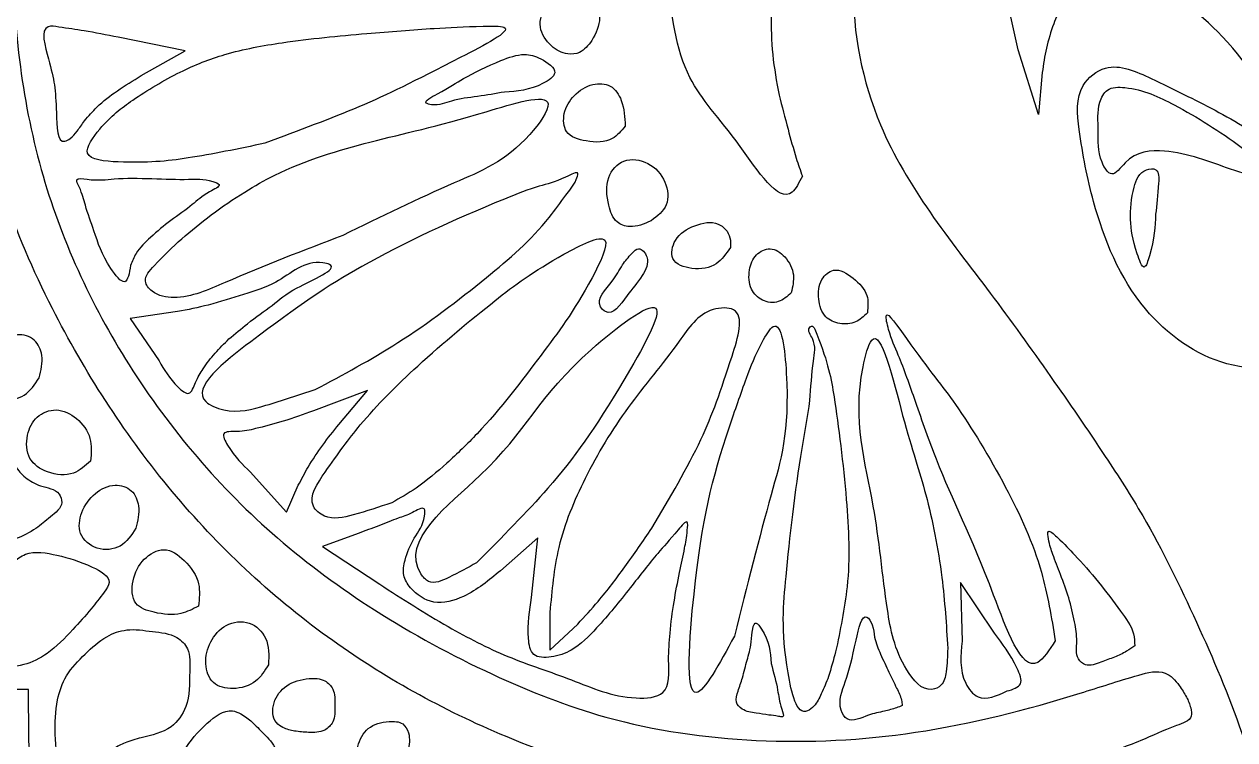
# Model space of a CAD drawing. Extents: x 1 to 188, y -1 to 173.
# Drawn here: x 43.52 to 73.31, y 106.17 to 123.79 of the extents above; entities that cross this region are included whole.
import ezdxf

# ---------------------------------------------------------------- set-up
doc = ezdxf.new("R2010")
doc.units = 0
doc.layers.get('0').update_dxf_attribs({"linetype": 'CONTINUOUS'})

msp = doc.modelspace()

# ---------------------------------------------------------------- linework, layer by layer
at = {"color": 7}
for p, q in [((47.477844, 123.133903), (45.829844, 123.470067)), ((57.484034, 123.38848), (57.484034, 123.38848)), ((46.396603, 122.526213), (47.477844, 123.133903)), ((68.477985, 121.569932), (67.977218, 123.157432)), ((68.56938, 122.599177), (68.477985, 121.569932)), ((55.334916, 122.121202), (55.334916, 122.121202)), ((44.999968, 121.413498), (44.999968, 121.413498)), ((58.305615, 121.283709), (58.305615, 121.283709)), ((49.442074, 120.861085), (49.442074, 120.861085)), ((62.664941, 120.048578), (62.664941, 120.048578)), ((58.945433, 118.952407), (58.945433, 118.952407)), ((71.358673, 119.11172), (71.358673, 119.11172)), ((51.354117, 118.591171), (51.354117, 118.591171)), ((60.89559, 118.295494), (60.89559, 118.295494)), ((46.134782, 117.852301), (46.134782, 117.852301)), ((58.350928, 117.113024), (58.350928, 117.113024)), ((62.391901, 117.180431), (62.391901, 117.180431)), ((47.289138, 116.714704), (46.126075, 116.542764)), ((46.126075, 116.542764), (46.834298, 115.502201)), ((64.265903, 116.68673), (64.265903, 116.68673)), ((48.553243, 116.04207), (48.553243, 116.04207)), ((43.885072, 115.085273), (43.885072, 115.085188)), ((51.961881, 114.774599), (50.632992, 114.26966)), ((50.676908, 114.794342), (50.676908, 114.794334)), ((51.257523, 113.938931), (51.961881, 114.774599)), ((51.257523, 113.938931), (51.257523, 113.938931)), ((45.150939, 113.037117), (45.150939, 113.037117)), ((49.080655, 112.769944), (49.97124, 111.775166)), ((49.97124, 111.775166), (50.262205, 112.439215)), ((52.559426, 112.007026), (52.559426, 112.007026)), ((46.266322, 111.381106), (46.266322, 111.381106)), ((51.735728, 111.255413), (50.854382, 110.934238)), ((56.153127, 111.142256), (55.23579, 110.336822)), ((56.001729, 109.675364), (56.153127, 111.142256)), ((58.965317, 111.383474), (58.965317, 111.383474)), ((50.854382, 110.934238), (52.264895, 110.003971)), ((54.648923, 110.53159), (54.648923, 110.53159)), ((67.397413, 108.797027), (66.556673, 110.047037)), ((66.556673, 110.047037), (66.598332, 108.600737)), ((47.807893, 109.465245), (47.807893, 109.465245)), ((56.453532, 109.310929), (56.453532, 108.380816)), ((44.714477, 108.888771), (44.714477, 108.888771)), ((56.453532, 108.380816), (57.137702, 109.02225)), ((60.995242, 108.727417), (60.995242, 108.727417)), ((68.888949, 108.613697), (68.888949, 108.613697)), ((70.844704, 108.487403), (70.844704, 108.487403)), ((59.370418, 108.142328), (59.370418, 108.142328)), ((66.243115, 108.424464), (66.243115, 108.424464)), ((49.527365, 108.022747), (49.527365, 108.022747)), ((61.896244, 108.055394), (61.896244, 108.055394)), ((63.310328, 107.728869), (63.310328, 107.728869)), ((43.621238, 107.413039), (42.633225, 107.413832)), ((43.627852, 106.236479), (43.621238, 107.413039)), ((67.703655, 107.374952), (67.703655, 107.374952)), ((51.161865, 107.017849), (51.161865, 107.017849)), ((65.12337, 107.015706), (65.12337, 107.015706))]:
    msp.add_line(p, q, dxfattribs=at)
for points, knots in [([(14.198915, 46.190162), (13.860481, 46.759163), (13.159493, 47.937722), (14.075879, 50.020087), (15.460105, 51.061633), (16.642375, 51.207594), (17.042732, 51.774637), (16.711432, 52.761236), (16.892117, 54.145573), (17.623089, 55.697151), (18.642829, 56.293192), (19.435405, 56.522029), (19.551084, 57.186508), (19.550453, 58.095021), (19.587885, 59.274738), (20.101205, 60.408366), (21.030266, 61.084339), (22.206609, 61.335844), (23.490123, 61.344621), (24.32885, 61.115411), (24.981955, 60.931652), (25.129636, 61.335767), (25.105988, 62.10086), (25.489511, 63.389212), (26.616876, 64.543755), (27.852511, 64.962921), (28.751064, 64.785667), (29.342852, 64.588035), (29.925726, 64.285574), (30.391436, 64.040852), (30.785, 63.850494), (31.051638, 64.016941), (31.150465, 64.33401), (31.441609, 64.672676), (31.896605, 65.311929), (32.855393, 65.976509), (34.38616, 65.918358), (35.694976, 65.18798), (36.370527, 64.615637), (37.126368, 64.210988), (37.11763, 64.973328), (37.682871, 65.643936), (38.485006, 66.423403), (39.351029, 67.018309), (40.040538, 66.852993), (40.546077, 66.671098), (41.116721, 66.386179), (41.564005, 66.040518), (42.133376, 65.959754), (42.485284, 66.359011), (42.904569, 66.614786), (42.927505, 67.188782), (42.439144, 67.234073), (42.064904, 67.465218), (41.727496, 67.803316), (41.400531, 68.256139), (41.17409, 68.810939), (40.493323, 69.030196), (39.027406, 68.638352), (36.611972, 68.619136), (33.545164, 69.159514), (30.962713, 70.23484), (29.074507, 71.89251), (27.640778, 73.49198), (26.286296, 75.520251), (25.575257, 78.315065), (25.622372, 82.342424), (26.233098, 86.505262), (26.72863, 90.254915), (26.868726, 92.735466), (26.577322, 94.397636), (26.02564, 95.5015), (25.049112, 96.075901), (23.434228, 96.128405), (21.329123, 95.643886), (19.680601, 93.850221), (19.339698, 91.742662), (20.389778, 90.934982), (21.197857, 91.007241), (21.787744, 91.456094), (22.114344, 92.000658), (21.882728, 92.544816), (21.356869, 92.460624), (20.930406, 92.474418), (20.593161, 92.683295), (20.480159, 93.104191), (20.577531, 93.688527), (21.317307, 93.861744), (22.239771, 93.498073), (22.792181, 92.115361), (22.032992, 90.602929), (20.388255, 90.062997), (18.958893, 90.967968), (18.496207, 92.636297), (19.084422, 94.49729), (20.569884, 96.266912), (23.109627, 97.176085), (25.929104, 97.167751), (28.896587, 96.458586), (31.732677, 95.201263), (34.10968, 94.128283), (35.13353, 92.972462), (35.995235, 92.937187), (35.128685, 93.679786), (34.553744, 94.127759), (33.433746, 94.790688), (32.154452, 95.435401), (30.864652, 96.077905), (29.81828, 96.721566), (29.165068, 97.405079), (28.652814, 98.131585), (28.018121, 98.864911), (27.164431, 99.815624), (26.250648, 100.812322), (25.594087, 102.048957), (25.39336, 103.470375), (25.949652, 105.086472), (27.260491, 106.363128), (28.584507, 107.023389), (29.426044, 106.810199), (29.707851, 107.085165), (29.153605, 107.568825), (28.402349, 108.13459), (26.541991, 108.55401), (24.272347, 108.778879), (21.864103, 108.993631), (19.768011, 109.670213), (18.204867, 111.039165), (16.949987, 113.060879), (16.821997, 116.228534), (17.500899, 119.446166), (18.125128, 122.572964), (17.082522, 125.210687), (14.807209, 126.074611), (12.788605, 126.55323), (11.156598, 127.710503), (10.306757, 129.105999), (9.548304, 130.286973), (9.003335, 131.006096), (8.53596, 131.581319), (7.758451, 131.743328), (6.762758, 132.023829), (5.059184, 132.409703), (3.115649, 132.601485), (1.428641, 134.234797), (1.678264, 138.120691), (2.790526, 143.817634), (7.04824, 151.040918), (13.212217, 157.625181), (20.974812, 163.253213), (28.939348, 168.088234), (35.064922, 170.973954), (39.084775, 172.223794), (41.972655, 172.397995), (45.700013, 172.433919), (49.431868, 172.523717), (52.377086, 172.425863), (54.850762, 171.750297), (57.71735, 170.719395), (61.00713, 169.176954), (63.675834, 167.65404), (65.74337, 166.330953), (67.27464, 165.370692), (68.894686, 164.370179), (70.589234, 163.259979), (72.354181, 162.03803), (73.558996, 161.151291), (74.142894, 160.721545)], [0, 0, 0, 0, 1.883715, 3.901693, 6.102992, 6.868618, 7.285832, 7.989116, 9.761465, 11.437811, 12.879503, 13.255182, 13.733613, 14.667863, 16.111801, 17.183298, 18.287248, 19.407402, 20.768274, 22.005829, 22.248225, 22.517413, 23.06019, 24.686376, 26.276317, 27.790337, 28.330729, 28.999165, 29.66317, 30.274333, 30.645428, 30.838411, 31.13254, 31.607904, 32.164437, 33.49642, 34.881378, 36.565879, 37.668737, 38.065986, 38.400613, 39.394515, 40.779992, 41.809953, 42.255622, 42.835461, 43.435734, 44.153797, 44.531509, 45.006355, 45.63844, 45.941908, 46.426491, 46.802676, 47.298722, 47.829377, 48.49806, 48.97288, 49.816255, 52.981292, 56.143052, 59.129943, 61.220635, 63.622363, 65.572281, 68.475173, 72.095269, 77.601964, 81.08089, 83.457781, 85.008677, 86.116868, 87.028902, 88.247169, 90.890764, 93.18329, 95.403647, 96.061847, 96.87292, 97.620609, 98.268067, 98.585895, 99.15203, 99.592416, 99.900715, 100.251484, 100.850431, 101.426748, 102.233018, 103.682732, 105.275841, 106.781232, 108.317604, 109.777767, 111.659506, 113.957694, 116.464128, 119.463879, 122.322168, 125.536597, 128.826513, 129.923037, 130.154708, 130.903208, 131.73422, 133.025882, 134.507201, 136.133828, 137.324989, 138.170864, 138.947522, 139.990802, 141.076211, 142.784588, 144.032192, 145.214127, 146.997618, 148.902706, 150.653438, 151.129912, 151.297683, 151.642576, 152.807875, 154.52637, 157.020533, 159.781365, 161.741786, 163.4994, 165.914353, 168.655542, 172.723683, 175.851004, 178.064574, 180.528487, 182.70366, 184.336743, 186.347696, 187.556562, 188.53828, 189.087865, 189.699967, 190.828553, 192.23192, 194.940941, 196.50599, 198.700839, 205.90588, 214.196875, 223.268041, 232.867441, 242.839906, 251.210069, 253.112247, 255.412699, 259.839449, 264.311061, 266.623178, 268.634077, 271.967145, 275.76139, 279.515393, 281.177013, 283.125051, 284.937772, 286.88906, 289.201855, 291.376762, 291.376762, 291.376762, 291.376762]), ([(117.446219, 102.850662), (117.865267, 104.054382), (118.766193, 106.642302), (120.568147, 110.584883), (122.807544, 114.843044), (124.917188, 118.64939), (126.413617, 121.887692), (126.655291, 124.124901), (126.634353, 125.788718), (126.101558, 127.35199), (125.221147, 129.05381), (124.334047, 130.751263), (123.804243, 132.335608), (123.814509, 133.733146), (123.92034, 135.233425), (124.291992, 136.962873), (124.869288, 138.959057), (125.481406, 140.963585), (125.847211, 142.915836), (125.885482, 144.684504), (125.904662, 146.254648), (125.707989, 147.609298), (124.652392, 150.044874), (121.599069, 153.573456), (115.550244, 156.867058), (109.373213, 158.898534), (103.045572, 159.422406), (96.563936, 159.176204), (89.237774, 158.553854), (82.648987, 157.860588), (77.964211, 157.116389), (74.821133, 156.092497), (72.377963, 154.30178), (69.993761, 151.912538), (67.405841, 148.68157), (64.892255, 145.299655), (63.806221, 141.033954), (64.66931, 137.906266), (65.301458, 135.533253), (65.569231, 134.218868), (65.768545, 133.145069), (65.576987, 132.092694), (65.314565, 130.839715), (64.653574, 128.360181), (63.572866, 125.189942), (64.478926, 120.703363), (66.840087, 117.827486), (68.750721, 115.16341), (70.007088, 113.337302), (71.282828, 111.362551), (72.385125, 109.067236), (73.44554, 106.616931), (73.957275, 104.749094), (74.185371, 103.806376), (74.243205, 103.415413), (74.910113, 103.231481), (74.99646, 105.42676), (75.944609, 106.983604), (76.53994, 109.336243), (76.929217, 111.37957), (77.137844, 113.336094), (77.30285, 115.589708), (77.29733, 117.470063), (77.421216, 118.892311), (77.088255, 119.386339), (76.720948, 119.531255), (76.614576, 119.183169), (76.788755, 118.833282), (76.863654, 118.272256), (76.938711, 117.636754), (76.950484, 117.173297), (76.956407, 116.94014)], [0, 0, 0, 0, 3.821929, 8.216898, 12.98969, 18.241239, 21.318988, 23.569141, 24.935939, 26.27059, 28.46998, 30.687409, 32.018652, 33.424345, 34.837839, 36.533392, 38.713708, 41.074361, 42.81839, 44.650183, 46.370958, 47.529455, 48.721388, 54.283135, 61.087564, 69.190288, 73.589715, 80.064205, 88.627765, 95.649947, 99.929349, 102.86038, 105.449182, 108.926439, 112.965365, 117.881479, 121.449532, 125.706272, 127.384625, 128.832509, 129.741116, 130.624447, 132.006177, 133.592136, 138.333588, 141.823084, 146.770997, 149.297697, 151.684286, 153.416201, 156.346899, 159.293101, 161.473738, 162.009032, 162.353139, 162.484879, 163.900076, 166.490474, 169.146982, 170.757758, 172.794504, 175.036781, 177.490387, 178.597616, 179.035581, 179.30404, 179.481569, 179.934792, 180.470401, 181.160675, 181.859513, 181.859513, 181.859513, 181.859513]), ([(67.977218, 123.157432), (67.800171, 123.950776), (67.429598, 125.611295), (67.509685, 128.183784), (67.93553, 130.554422), (68.854396, 132.756708), (70.622937, 135.097314), (72.568935, 137.277253), (74.286281, 139.279304), (75.258111, 140.506614), (75.976616, 141.555375), (76.402599, 142.578407), (76.943841, 143.66251), (77.482211, 144.589455), (77.816786, 145.488155), (77.864591, 146.460551), (77.920022, 147.339471), (77.556426, 149.376185), (78.502323, 148.26911), (78.419939, 147.547545), (78.350705, 146.941159)], [0, 0, 0, 0, 2.430393, 5.086969, 7.654103, 9.623222, 12.181306, 16.401301, 18.40361, 20.089806, 21.100293, 22.202186, 23.402165, 24.739215, 25.402091, 26.284826, 27.481471, 28.943102, 29.283166, 31.073519, 31.073519, 31.073519, 31.073519]), ([(69.794882, 105.73172), (70.207986, 105.864832), (70.929779, 106.09741), (71.648286, 106.460111), (72.275196, 106.657965), (72.221783, 106.995508), (72.116447, 107.241492), (71.927088, 107.546655), (71.567281, 107.937461), (70.622947, 107.684129), (68.708328, 107.044894), (65.533688, 106.232149), (61.591289, 106.034714), (58.037244, 106.536644), (54.91522, 107.776413), (52.194085, 109.250603), (48.988252, 111.603069), (45.944588, 115.172073), (43.636446, 120.211874), (43.118313, 124.916746), (43.326802, 128.813168), (44.004143, 131.862472), (45.080958, 134.342267), (46.137458, 136.399774), (47.375334, 138.037892), (49.57064, 140.283925), (52.804873, 142.982088), (57.427493, 145.066774), (61.180319, 145.561622), (63.451531, 145.495893), (64.392143, 145.648347), (64.755891, 146.140853), (64.972391, 146.536082), (65.095459, 146.810687), (65.082028, 147.161968), (64.417049, 147.084823), (63.682927, 147.191978), (60.005301, 147.086653), (54.016298, 145.744286), (46.920667, 140.350938), (43.805421, 134.61673), (42.537531, 130.662341), (42.302389, 128.51699), (42.32305, 125.786364), (42.307506, 122.700847), (42.936019, 119.546011), (44.437852, 116.126449), (46.893646, 112.27733), (50.667629, 108.667783), (54.558585, 106.479617), (57.925283, 105.300453), (60.844787, 104.805381), (63.614985, 104.852346), (66.076852, 104.925359), (68.075839, 105.187988), (69.213423, 105.547805), (69.794882, 105.73172)], [0, 0, 0, 0, 1.272157, 2.222768, 2.655137, 2.853036, 3.142116, 3.475072, 3.939167, 4.591033, 6.099706, 10.265627, 14.188497, 17.930228, 20.917999, 24.219384, 27.19398, 32.806191, 38.082491, 43.582569, 46.814476, 49.768526, 52.893509, 54.901354, 56.692172, 59.026189, 64.320165, 69.219821, 74.05526, 75.438405, 76.142317, 76.75746, 77.177281, 77.498891, 77.676883, 78.089736, 78.996948, 80.207574, 88.770947, 97.228742, 106.006207, 107.893434, 109.654572, 112.447858, 116.089981, 118.886692, 122.022454, 127.243392, 132.48744, 137.516039, 140.511548, 143.154383, 146.350045, 148.800515, 150.547241, 152.37354, 152.37354, 152.37354, 152.37354]), ([(62.664941, 120.048578), (62.613791, 120.196075), (62.481069, 120.578792), (62.303094, 121.249082), (61.98387, 122.413898), (61.804374, 124.096139), (62.175694, 126.265815), (62.839021, 127.906527), (63.472531, 129.09565), (63.657943, 129.586898), (63.981429, 130.120896), (63.110903, 129.948802), (62.513366, 129.695812), (61.069819, 129.106634), (59.822124, 127.428939), (59.236023, 125.019465), (59.69175, 122.392094), (60.938404, 121.189092), (62.210694, 119.158405), (62.584688, 119.891309), (62.664941, 120.048578)], [0, 0, 0, 0, 0.468219, 1.21491, 2.079259, 4.091883, 6.233958, 8.585387, 9.464791, 10.12062, 10.411703, 10.837827, 11.837076, 12.914308, 15.225794, 17.82023, 20.321877, 22.420279, 24.124071, 24.589564, 24.589564, 24.589564, 24.589564]), ([(75.727187, 115.445492), (74.83217, 115.324109), (73.113534, 115.091025), (70.777529, 116.771761), (69.856672, 119.070979), (69.494661, 120.917819), (69.364337, 122.223891), (70.252856, 122.922809), (71.478556, 122.35081), (72.818231, 121.690241), (74.184077, 120.925883), (74.771345, 119.943894), (75.625915, 119.974123), (74.171609, 121.893014), (73.457056, 123.22718), (71.154683, 125.15562), (69.200063, 124.674882), (68.830242, 123.760643), (68.655462, 123.210288), (68.597947, 122.801983), (68.56938, 122.599177)], [0, 0, 0, 0, 2.61901, 5.029096, 7.964709, 9.775877, 10.863403, 11.558799, 12.712856, 14.468128, 16.246469, 17.327226, 17.578897, 18.354882, 21.828933, 24.455353, 26.21509, 26.720382, 27.341086, 27.953655, 27.953655, 27.953655, 27.953655]), ([(57.484034, 123.38848), (57.582379, 123.571988), (57.767941, 123.918241), (57.474278, 124.496647), (56.860802, 124.63892), (56.333359, 124.311843), (56.128375, 123.714253), (56.446026, 123.249265), (56.830179, 123.031257), (57.243893, 123.075115), (57.395067, 123.272385), (57.484034, 123.38848)], [0, 0, 0, 0, 0.591773, 1.116587, 1.683052, 2.274282, 2.830178, 3.369123, 3.812983, 4.105809, 4.524598, 4.524598, 4.524598, 4.524598]), ([(45.829844, 123.470067), (45.545704, 123.527134), (45.053545, 123.62598), (44.516076, 123.699288), (43.86602, 123.801619), (44.23602, 122.541522), (44.310477, 122.07704), (44.322795, 120.773954), (44.686926, 120.996041), (44.83343, 121.171414), (44.940508, 121.327064), (44.999968, 121.413498)], [0, 0, 0, 0, 0.855343, 1.481535, 1.745469, 2.540719, 3.882097, 4.613445, 4.757087, 5.007269, 5.319676, 5.319676, 5.319676, 5.319676]), ([(49.442074, 120.861085), (50.26356, 121.168566), (52.013409, 121.823532), (53.298611, 122.487524), (55.807336, 123.765568), (54.479473, 123.737657), (53.502506, 123.688399), (51.784568, 123.556363), (50.086514, 123.393207), (48.524964, 123.109739), (47.294933, 122.625108), (46.225453, 121.971945), (45.49787, 121.414015), (44.816276, 120.468633), (46.323908, 120.35043), (47.558111, 120.467692), (48.791418, 120.72522), (49.442074, 120.861085)], [0, 0, 0, 0, 2.474175, 5.270241, 6.559911, 7.069579, 8.281061, 9.935225, 12.033339, 13.47334, 14.653483, 16.012329, 17.088943, 17.758558, 18.540212, 20.265017, 22.191133, 22.191133, 22.191133, 22.191133]), ([(55.334916, 122.121202), (55.641917, 122.14166), (56.069246, 122.170135), (56.735387, 122.613422), (56.234267, 122.970445), (55.77356, 123.094892), (55.106215, 122.856144), (54.345264, 122.481568), (53.921037, 122.195869), (53.278185, 121.8641), (53.69523, 121.76949), (54.064087, 121.943903), (54.685083, 122.005345), (55.116617, 122.082282), (55.334916, 122.121202)], [0, 0, 0, 0, 0.977829, 1.361086, 1.846818, 2.260814, 2.865133, 3.882752, 4.620762, 4.984522, 5.125564, 5.622005, 6.275348, 6.94421, 6.94421, 6.94421, 6.94421]), ([(44.999968, 121.413498), (45.09909, 121.529327), (45.337546, 121.807975), (45.818991, 122.170612), (46.19878, 122.404426), (46.396603, 122.526213)], [0, 0, 0, 0, 0.456381, 1.09791, 1.795346, 1.795346, 1.795346, 1.795346]), ([(58.305615, 121.283709), (58.296584, 121.496973), (58.281241, 121.859274), (57.979352, 122.329285), (57.455889, 122.349156), (57.033832, 122.063614), (56.763596, 121.634943), (56.798616, 121.058433), (57.386828, 120.878776), (57.966565, 120.87439), (58.207332, 121.165056), (58.305615, 121.283709)], [0, 0, 0, 0, 0.638732, 1.085099, 1.509484, 2.045113, 2.550228, 2.995711, 3.530229, 4.172574, 4.615659, 4.615659, 4.615659, 4.615659]), ([(74.960123, 119.479544), (74.474128, 119.923661), (73.509129, 120.805507), (72.017151, 121.730648), (70.930655, 122.245248), (70.153615, 122.24884), (69.903767, 121.755466), (69.976145, 121.133322), (69.905724, 120.559487), (70.291248, 119.950913), (70.741775, 120.648603), (71.813308, 120.757928), (73.337758, 120.135947), (74.51656, 119.855873), (75.481838, 118.314177), (75.796596, 119.019586), (75.359033, 119.260192), (74.960123, 119.479544)], [0, 0, 0, 0, 1.973951, 3.919511, 5.206116, 5.64279, 5.993903, 6.691739, 7.477585, 7.851331, 8.28005, 9.294169, 10.971878, 12.89899, 13.877837, 13.978415, 15.016421, 15.016421, 15.016421, 15.016421]), ([(51.354117, 118.591171), (52.285337, 119.045429), (53.892615, 119.829474), (55.605788, 120.506159), (56.841474, 122.256843), (53.969005, 121.321846), (52.308562, 121.003068), (50.138493, 120.357385), (48.894262, 119.644751), (48.132922, 119.121721), (47.36903, 118.504415), (46.862948, 118.007337), (46.402881, 117.507773), (46.718444, 117.11162), (47.466761, 116.985064), (49.025738, 117.699479), (50.391743, 118.222614), (51.354117, 118.591171)], [0, 0, 0, 0, 3.035998, 5.240111, 6.12144, 7.659023, 10.616809, 13.09438, 13.941857, 14.938214, 15.874185, 16.821361, 17.261756, 17.555943, 18.116244, 19.424796, 22.544769, 22.544769, 22.544769, 22.544769]), ([(58.945433, 118.952407), (59.097785, 119.068614), (59.408168, 119.305359), (59.329048, 119.959267), (58.916757, 120.419076), (58.251371, 120.528346), (57.795335, 119.990989), (57.868401, 119.413223), (58.026624, 118.904912), (58.497325, 118.75193), (58.773246, 118.875373), (58.945433, 118.952407)], [0, 0, 0, 0, 0.539145, 1.098389, 1.722702, 2.313974, 2.861617, 3.548466, 4.006118, 4.336779, 4.885642, 4.885642, 4.885642, 4.885642]), ([(50.676908, 114.794334), (51.365672, 115.163626), (52.850259, 115.95961), (54.76118, 117.425295), (56.156848, 118.612005), (56.808872, 119.541792), (57.05235, 119.833239), (57.202064, 120.214541), (56.632917, 119.908503), (56.160071, 119.816964), (54.356804, 119.105646), (51.785694, 117.91025), (49.883199, 116.596449), (47.41523, 114.688408), (48.635028, 114.172375), (49.541974, 114.422671), (50.274547, 114.662576), (50.676908, 114.794342)], [0, 0, 0, 0, 2.341958, 5.047937, 7.188377, 7.868591, 8.331395, 8.485031, 8.79924, 9.486796, 10.399527, 14.278816, 17.586698, 19.427298, 19.912401, 20.956374, 22.228453, 22.228453, 22.228453, 22.228453]), ([(71.358673, 119.11172), (71.386487, 119.345477), (71.426275, 119.67986), (71.448245, 120.255273), (70.987304, 120.221122), (70.766585, 119.683691), (70.716374, 118.929921), (70.806095, 118.409552), (71.072346, 117.653947), (71.322659, 118.433687), (71.342938, 118.815476), (71.358673, 119.11172)], [0, 0, 0, 0, 0.773673, 1.106715, 1.339273, 1.865971, 2.659677, 3.521754, 3.891799, 4.19152, 5.229468, 5.229468, 5.229468, 5.229468]), ([(46.134782, 117.852301), (46.175133, 117.952909), (46.282358, 118.220253), (46.656421, 118.577135), (47.110706, 118.968248), (47.657853, 119.326135), (47.929601, 119.611452), (48.422228, 119.829758), (47.973798, 119.992032), (47.485701, 119.959591), (46.655131, 119.994732), (45.779655, 120.010275), (45.282202, 119.926426), (44.742696, 120.02895), (44.940902, 119.663121), (45.018204, 119.292407), (45.294339, 118.566734), (45.444371, 118.010087), (46.033673, 117.263236), (46.102339, 117.66329), (46.134782, 117.852301)], [0, 0, 0, 0, 0.322719, 0.857554, 1.509385, 2.162747, 2.69355, 2.986904, 3.16042, 3.756357, 4.659711, 5.589624, 6.253284, 6.507133, 6.695199, 7.171298, 7.83237, 8.847999, 9.322034, 9.746584, 9.746584, 9.746584, 9.746584]), ([(60.89559, 118.295494), (60.898875, 118.375607), (60.905406, 118.534862), (60.79069, 118.748929), (60.5005, 118.962939), (59.989172, 118.857648), (59.518095, 118.571818), (59.374745, 117.935893), (59.990251, 117.721501), (60.568781, 117.815024), (60.791661, 118.1427), (60.89559, 118.295494)], [0, 0, 0, 0, 0.236933, 0.470999, 0.696726, 1.272963, 1.871713, 2.320378, 2.847771, 3.456512, 3.988371, 3.988371, 3.988371, 3.988371]), ([(52.559426, 112.007026), (52.762969, 112.123544), (53.248156, 112.401289), (53.940768, 112.99424), (55.017055, 114.024896), (56.25827, 115.680824), (57.182295, 116.894388), (58.140713, 118.833971), (56.252177, 117.866125), (55.058556, 116.973691), (53.286962, 115.49965), (51.850321, 114.072363), (51.084932, 112.997338), (50.420974, 112.046001), (50.997952, 111.55379), (51.72347, 111.729898), (52.250414, 111.904585), (52.559426, 112.007026)], [0, 0, 0, 0, 0.702633, 1.674868, 2.716825, 5.211279, 7.490242, 8.467077, 9.528726, 11.576982, 14.063864, 16.090171, 17.534969, 18.424561, 18.792245, 19.494847, 20.491092, 20.491092, 20.491092, 20.491092]), ([(58.350928, 117.113024), (58.47885, 117.268725), (58.704174, 117.54298), (58.942623, 117.988359), (58.65982, 118.336806), (58.420103, 118.101143), (58.209699, 117.84667), (57.997288, 117.412742), (57.526817, 116.977165), (57.959567, 116.557908), (58.177918, 116.867622), (58.350928, 117.113024)], [0, 0, 0, 0, 0.617444, 1.08757, 1.369854, 1.565062, 1.933467, 2.406766, 3.101617, 3.27539, 3.938468, 3.938468, 3.938468, 3.938468]), ([(62.391901, 117.180431), (62.425753, 117.328656), (62.496941, 117.640362), (62.28326, 118.064357), (61.893658, 118.337669), (61.483082, 118.132036), (61.332128, 117.725996), (61.353464, 117.278507), (61.662227, 116.95402), (62.094543, 116.908657), (62.29332, 117.090332), (62.391901, 117.180431)], [0, 0, 0, 0, 0.443729, 0.933127, 1.345593, 1.712603, 2.120255, 2.594598, 2.976329, 3.36842, 3.754191, 3.754191, 3.754191, 3.754191]), ([(48.553243, 116.04207), (48.702818, 116.16852), (49.042153, 116.455394), (49.651523, 116.880837), (50.127922, 117.312696), (51.363409, 117.801678), (50.457021, 118.029991), (49.855961, 117.420569), (48.896555, 117.138071), (48.094224, 116.87084), (47.543053, 116.763947), (47.289138, 116.714704)], [0, 0, 0, 0, 0.593643, 1.346774, 2.097399, 3.083081, 3.253597, 4.506381, 5.354639, 6.26223, 7.037487, 7.037487, 7.037487, 7.037487]), ([(64.265903, 116.68673), (64.278716, 116.834494), (64.307993, 117.172107), (63.943643, 117.542333), (63.47303, 117.84446), (63.068817, 117.48812), (63.038024, 117.03251), (63.174301, 116.564854), (63.585668, 116.393439), (63.987658, 116.419266), (64.175188, 116.59953), (64.265903, 116.68673)], [0, 0, 0, 0, 0.425045, 0.971151, 1.489582, 1.8535, 2.340969, 2.814098, 3.191056, 3.582719, 3.949695, 3.949695, 3.949695, 3.949695]), ([(54.648923, 110.53159), (55.268818, 111.156221), (56.682517, 112.580722), (57.833095, 114.220711), (59.731062, 117.557696), (56.280945, 114.984997), (55.696411, 113.202666), (52.65045, 110.997319), (53.514963, 109.959503), (54.081563, 110.215478), (54.435016, 110.412409), (54.648923, 110.53159)], [0, 0, 0, 0, 2.539041, 5.790406, 7.729843, 9.610272, 13.740771, 16.574574, 16.84163, 17.346759, 18.121061, 18.121061, 18.121061, 18.121061]), ([(58.965317, 111.383474), (59.403925, 112.129024), (60.227566, 113.529057), (60.758238, 115.044893), (61.322643, 116.846002), (60.173272, 116.795272), (59.47112, 115.694511), (58.338889, 114.401732), (57.313373, 112.696241), (56.603538, 110.99442), (56.501528, 109.849583), (56.453532, 109.310929)], [0, 0, 0, 0, 2.49477, 4.684808, 5.824256, 6.326801, 7.465348, 9.528728, 11.571257, 13.387256, 15.000953, 15.000953, 15.000953, 15.000953]), ([(68.888949, 108.613697), (68.795237, 109.184131), (68.577295, 110.510767), (67.708264, 112.407142), (66.442186, 114.51078), (65.702838, 115.353892), (64.642063, 116.897504), (64.817815, 116.10782), (65.096897, 115.516829), (65.478856, 114.404309), (66.208956, 112.347144), (67.020758, 110.831582), (68.177026, 107.496111), (68.742917, 108.384454), (68.888949, 108.613697)], [0, 0, 0, 0, 1.720649, 4.001644, 6.367836, 8.389475, 9.143621, 9.483449, 10.158675, 11.381837, 12.888154, 16.521583, 18.499476, 19.187408, 19.187408, 19.187408, 19.187408]), ([(60.995242, 108.727417), (61.303709, 109.96036), (61.871977, 112.231737), (62.440928, 114.012316), (62.125276, 116.739523), (61.552168, 115.765049), (61.264336, 115.019567), (60.509217, 112.864513), (60.062922, 111.072902), (59.7109, 106.36322), (60.622375, 108.041049), (60.995242, 108.727417)], [0, 0, 0, 0, 3.588928, 6.611667, 7.800818, 8.264289, 9.232085, 10.507801, 14.716858, 17.137804, 18.813779, 18.813779, 18.813779, 18.813779]), ([(63.310328, 107.728869), (63.36995, 107.932399), (63.505716, 108.395864), (63.647314, 109.136511), (63.854069, 110.383862), (63.769837, 112.180396), (63.484733, 114.483171), (63.293428, 115.495288), (62.923588, 116.413441), (62.774715, 116.254568), (63.025252, 115.956961), (62.894548, 115.359136), (62.868337, 114.448703), (62.522647, 112.715899), (62.269326, 110.276678), (62.112186, 108.64293), (62.539617, 106.659916), (63.004559, 107.03576), (63.150305, 107.333069), (63.252569, 107.586007), (63.310328, 107.728869)], [0, 0, 0, 0, 0.63579, 1.447779, 2.262804, 4.409381, 6.954388, 8.557991, 8.800176, 8.848269, 9.126699, 9.678603, 10.655004, 11.852069, 15.027637, 17.399842, 18.452686, 18.643263, 18.99823, 19.45893, 19.45893, 19.45893, 19.45893]), ([(66.243115, 108.424464), (66.207572, 109.001273), (66.130127, 110.258054), (65.723728, 112.316502), (65.198214, 113.739815), (64.510371, 116.739781), (63.830545, 114.201275), (64.455598, 112.298251), (64.681699, 109.670788), (64.974595, 108.158722), (65.661484, 107.305855), (66.140503, 107.512897), (66.229235, 107.930503), (66.237788, 108.234872), (66.243115, 108.424464)], [0, 0, 0, 0, 1.754548, 3.822903, 5.862269, 7.862905, 8.55502, 11.990013, 14.55607, 16.116307, 16.901899, 17.148202, 17.499452, 18.07965, 18.07965, 18.07965, 18.07965]), ([(43.885072, 115.085188), (43.930912, 115.269357), (44.01099, 115.591085), (43.802641, 116.059974), (43.323846, 116.215237), (42.863436, 115.926361), (42.613772, 115.458276), (42.523291, 114.874266), (42.989223, 114.493668), (43.576226, 114.605622), (43.780263, 114.9225), (43.885072, 115.085273)], [0, 0, 0, 0, 0.557087, 0.973187, 1.406487, 1.883614, 2.462634, 2.997444, 3.480758, 4.013171, 4.575531, 4.575531, 4.575531, 4.575531]), ([(46.834298, 115.502201), (46.956987, 115.291001), (47.125183, 115.001464), (47.599593, 114.595126), (47.743377, 115.025057), (47.925461, 115.330847), (48.2064, 115.703061), (48.43717, 115.928618), (48.553243, 116.04207)], [0, 0, 0, 0, 0.802458, 1.100099, 1.418322, 1.799122, 2.282605, 2.77189, 2.77189, 2.77189, 2.77189]), ([(78.1666, 114.878662), (78.161172, 114.13435), (78.150605, 112.685376), (78.055739, 110.725713), (77.847399, 108.280319), (76.90573, 104.978311), (75.455811, 100.525684), (73.655273, 96.133463), (72.125532, 92.381229), (70.892872, 89.467166), (70.69389, 87.624507), (70.099884, 86.559953), (70.441819, 86.218485), (70.90571, 86.864325), (71.777424, 86.981508), (72.931423, 87.064466), (73.943229, 86.85373), (74.700661, 86.389428), (75.327167, 85.923061), (75.757586, 85.537965), (75.979451, 85.339462)], [0, 0, 0, 0, 2.232609, 4.346288, 5.886685, 9.582893, 14.589378, 19.960184, 23.76704, 26.86078, 29.161089, 29.74337, 29.898054, 30.402736, 31.418909, 32.629646, 33.831135, 34.441552, 35.280575, 36.173151, 36.173151, 36.173151, 36.173151]), ([(45.150939, 113.037117), (45.166499, 113.227675), (45.198521, 113.619834), (44.847848, 114.110828), (44.325129, 114.369903), (43.787393, 114.161829), (43.550012, 113.66658), (43.572267, 113.065179), (44.10255, 112.707926), (44.722634, 112.651521), (45.019107, 112.91843), (45.150939, 113.037117)], [0, 0, 0, 0, 0.558016, 1.148372, 1.692136, 2.188057, 2.688642, 3.266116, 3.811778, 4.45342, 4.967205, 4.967205, 4.967205, 4.967205]), ([(50.632992, 114.26966), (50.387873, 114.181301), (49.92454, 114.01428), (49.267119, 113.845227), (48.840401, 113.747708), (48.325342, 113.780501), (48.644248, 113.18651), (48.894025, 112.948088), (49.080655, 112.769944)], [0, 0, 0, 0, 0.787878, 1.489271, 1.957096, 2.281194, 2.574086, 3.439712, 3.439712, 3.439712, 3.439712]), ([(50.262205, 112.439215), (50.34071, 112.590331), (50.518641, 112.932835), (50.85654, 113.431857), (51.123879, 113.769928), (51.257523, 113.938931)], [0, 0, 0, 0, 0.510579, 1.157227, 1.803621, 1.803621, 1.803621, 1.803621]), ([(44.714477, 108.888771), (44.868994, 109.056941), (45.143566, 109.355777), (45.422473, 109.723701), (45.725386, 110.146556), (45.018432, 110.535066), (44.408898, 110.707657), (43.653178, 110.857258), (43.205952, 110.530168), (42.954909, 110.168354), (42.69351, 109.722697), (42.748186, 109.240171), (42.348587, 109.048595), (42.496471, 109.648588), (42.457526, 109.9344), (42.268105, 110.238764), (41.998952, 110.151449), (41.808141, 110.051028), (41.619303, 110.158933), (41.689731, 110.395626), (41.907503, 110.601383), (42.285425, 110.799275), (42.776259, 110.938927), (43.302372, 111.103283), (43.79247, 111.343561), (44.143672, 111.6544), (44.499913, 111.923595), (44.357859, 112.347866), (43.921641, 112.392357), (43.555163, 112.60313), (43.283184, 112.891231), (43.202272, 113.248279), (43.229222, 113.821967), (42.414648, 113.462959), (41.776559, 112.807708), (40.802949, 111.74802), (40.345743, 110.336537), (40.583889, 109.159949), (41.056524, 108.329415), (41.860764, 107.955628), (42.679848, 107.967222), (43.492581, 107.963114), (44.170445, 108.312193), (44.515247, 108.677622), (44.714477, 108.888771)], [0, 0, 0, 0, 0.675817, 1.200915, 1.467613, 2.026511, 2.945134, 3.722547, 4.07877, 4.540367, 5.038262, 5.635705, 5.72231, 6.189946, 6.610677, 6.834333, 7.099165, 7.335909, 7.457941, 7.6484, 7.937376, 8.377565, 8.899157, 9.469583, 10.037311, 10.494408, 10.944835, 11.16137, 11.659724, 12.087173, 12.450521, 12.78098, 13.247671, 13.663484, 14.767982, 16.358034, 17.779866, 19.054654, 19.86351, 20.537633, 21.592504, 22.305818, 22.93993, 23.807777, 23.807777, 23.807777, 23.807777]), ([(46.266322, 111.381106), (46.310912, 111.563034), (46.388977, 111.881539), (46.193911, 112.351911), (45.709213, 112.505042), (45.222758, 112.257323), (44.900912, 111.813361), (44.818249, 111.213595), (45.298096, 110.811212), (45.935105, 110.875236), (46.15456, 111.21041), (46.266322, 111.381106)], [0, 0, 0, 0, 0.552689, 0.967605, 1.386256, 1.913596, 2.489493, 3.004221, 3.549622, 4.11387, 4.699444, 4.699444, 4.699444, 4.699444]), ([(55.23579, 110.336822), (54.952911, 110.100709), (54.479786, 109.7058), (53.602016, 109.45457), (53.066051, 109.810041), (52.816152, 110.224283), (52.888516, 110.673089), (53.099791, 111.16193), (53.366237, 111.488193), (53.390269, 111.956351), (53.014651, 111.722756), (52.694156, 111.62557), (52.230338, 111.435236), (51.903247, 111.316317), (51.735728, 111.255413)], [0, 0, 0, 0, 1.108422, 1.853879, 2.525601, 2.871481, 3.243996, 3.828424, 4.432777, 4.607561, 4.905591, 5.283242, 5.797837, 6.338055, 6.338055, 6.338055, 6.338055]), ([(59.370418, 108.142328), (59.380862, 108.361926), (59.403641, 108.840842), (59.499366, 109.56253), (59.630967, 110.245471), (59.766604, 110.859357), (59.822942, 111.203395), (59.866427, 111.650725), (59.430186, 111.125753), (59.071629, 110.739569), (58.375542, 109.838715), (57.729356, 109.042226), (57.084723, 108.387871), (56.539033, 108.194151), (55.986899, 108.190217), (55.877825, 108.907595), (55.950244, 109.356337), (56.001729, 109.675364)], [0, 0, 0, 0, 0.659855, 1.439065, 2.17167, 2.77946, 3.230116, 3.429897, 3.72276, 4.490576, 5.570953, 6.862779, 7.690151, 8.214959, 8.647373, 9.058504, 10.069654, 10.069654, 10.069654, 10.069654]), ([(57.137702, 109.02225), (57.307395, 109.2063), (57.719574, 109.653349), (58.320156, 110.450225), (58.744386, 111.06389), (58.965317, 111.383474)], [0, 0, 0, 0, 0.75069, 1.8234, 2.989139, 2.989139, 2.989139, 2.989139]), ([(70.844704, 108.487403), (70.84088, 108.586584), (70.828698, 108.902581), (70.433289, 109.414509), (69.979817, 110.047745), (69.39477, 110.695989), (69.089241, 111.020929), (68.679807, 111.396719), (68.736455, 111.006826), (68.835948, 110.713335), (69.031144, 110.211228), (69.230681, 109.671938), (69.36038, 109.114373), (69.445593, 108.621717), (69.373425, 108.210973), (69.67254, 107.944907), (70.010156, 108.094474), (70.338595, 108.198523), (70.623704, 108.329526), (70.779133, 108.440561), (70.844704, 108.487403)], [0, 0, 0, 0, 0.293634, 0.935536, 1.83771, 2.722326, 3.351902, 3.597521, 3.780364, 4.176098, 4.707009, 5.318124, 5.926689, 6.407574, 6.83779, 7.065357, 7.45275, 7.806184, 8.137496, 8.37926, 8.37926, 8.37926, 8.37926]), ([(47.807893, 109.465245), (47.826506, 109.651586), (47.868192, 110.068917), (47.515021, 110.579788), (46.971304, 110.97004), (46.405459, 110.627979), (46.154443, 110.130129), (46.16161, 109.473802), (46.775844, 109.278337), (47.321782, 109.216305), (47.665248, 109.392196), (47.807893, 109.465245)], [0, 0, 0, 0, 0.54543, 1.22155, 1.787366, 2.324923, 2.924022, 3.480256, 3.978217, 4.640565, 5.111038, 5.111038, 5.111038, 5.111038]), ([(52.264895, 110.003971), (52.821044, 109.645758), (53.836338, 108.991811), (55.403715, 108.180526), (57.005353, 107.676143), (58.160085, 107.145524), (59.420091, 107.231319), (59.387972, 107.82038), (59.370418, 108.142328)], [0, 0, 0, 0, 1.983225, 3.620532, 5.291555, 6.944128, 7.618951, 8.432307, 8.432307, 8.432307, 8.432307]), ([(49.527365, 108.022747), (49.537413, 108.249926), (49.555776, 108.665074), (49.075847, 109.137879), (48.452549, 109.049911), (48.065343, 108.602773), (47.932556, 108.070413), (48.112149, 107.507737), (48.691304, 107.388192), (49.237985, 107.55045), (49.435082, 107.872132), (49.527365, 108.022747)], [0, 0, 0, 0, 0.65723, 1.201028, 1.771839, 2.327961, 2.879848, 3.381792, 3.885136, 4.469097, 4.983243, 4.983243, 4.983243, 4.983243]), ([(61.896244, 108.055394), (61.876646, 108.33146), (61.852673, 108.669163), (61.442807, 109.192529), (61.426535, 108.507806), (61.306841, 108.15912), (61.203677, 107.723459), (61.09358, 107.401694), (60.990492, 107.1076), (61.211741, 106.872428), (61.513206, 106.835307), (61.822693, 106.779092), (62.019587, 106.767447), (62.241298, 106.712216), (62.097142, 107.077341), (62.067209, 107.435301), (61.95925, 107.826869), (61.896244, 108.055394)], [0, 0, 0, 0, 0.8762, 1.071828, 1.547342, 2.008662, 2.460666, 2.806359, 3.077253, 3.300136, 3.657722, 3.977225, 4.215789, 4.321984, 4.507273, 4.990122, 5.66689, 5.66689, 5.66689, 5.66689]), ([(65.12337, 107.015706), (65.118543, 107.060489), (65.102295, 107.211242), (64.967066, 107.481361), (64.785798, 107.85208), (64.596888, 108.262264), (64.42741, 108.655055), (64.425037, 108.968374), (64.157972, 109.398125), (63.911552, 108.297601), (63.803209, 107.761913), (63.504058, 107.047157), (63.806499, 106.551393), (64.266112, 106.797041), (64.65204, 106.863549), (64.934591, 106.941512), (65.077052, 106.997502), (65.12337, 107.015706)], [0, 0, 0, 0, 0.134526, 0.452851, 0.890999, 1.376131, 1.819398, 2.130193, 2.362587, 2.987393, 4.050453, 4.756803, 5.017314, 5.550982, 5.955701, 6.26606, 6.415579, 6.415579, 6.415579, 6.415579]), ([(48.252073, 104.378448), (48.38661, 104.456613), (48.669648, 104.621055), (49.057208, 104.912137), (49.395484, 105.255416), (49.732459, 105.546965), (49.734155, 106.018891), (49.41916, 106.303507), (49.145037, 106.605696), (48.891712, 106.800165), (48.489318, 106.968962), (47.927907, 106.529941), (47.428636, 105.962054), (47.185736, 105.309828), (47.174705, 104.849192), (47.122109, 104.626943), (46.966789, 104.458369), (46.824486, 104.634321), (46.834512, 104.871315), (46.842975, 105.206121), (47.012294, 105.566258), (46.684559, 105.850572), (46.325936, 105.656805), (45.983244, 105.625081), (45.715037, 105.608033), (45.557149, 105.793101), (45.753596, 105.987989), (46.017689, 106.11743), (46.512468, 106.262232), (47.130992, 106.383102), (47.603115, 107.057081), (47.570996, 107.742042), (47.624284, 108.378998), (47.226936, 108.787844), (46.663974, 108.829306), (46.076181, 108.930849), (45.476101, 108.718667), (45.008384, 108.281932), (44.528647, 107.796689), (44.287821, 107.084445), (44.252631, 105.993559), (44.515772, 104.446553), (46.426264, 103.598513), (47.588358, 104.094927), (48.252073, 104.378448)], [0, 0, 0, 0, 0.467113, 0.982705, 1.440272, 1.937847, 2.228469, 2.734424, 3.128567, 3.467145, 3.690587, 4.378171, 5.275406, 6.055723, 6.385193, 6.633039, 6.778432, 6.912536, 7.157584, 7.499197, 7.940312, 8.150932, 8.612044, 8.980086, 9.225295, 9.374575, 9.568584, 9.894713, 10.312089, 11.095442, 11.708637, 12.577191, 13.138546, 13.518917, 14.141089, 14.771609, 15.294203, 15.973895, 16.680694, 17.311469, 18.164457, 19.987997, 21.557121, 23.646796, 23.646796, 23.646796, 23.646796]), ([(67.703655, 107.374952), (67.845484, 107.417184), (68.136448, 107.503824), (67.849444, 108.191507), (67.587261, 108.542715), (67.397413, 108.797027)], [0, 0, 0, 0, 0.371496, 0.762126, 1.787371, 1.787371, 1.787371, 1.787371]), ([(66.598332, 108.600737), (66.561987, 108.247036), (66.509722, 107.738395), (67.034374, 107.064584), (67.448549, 107.256651), (67.703655, 107.374952)], [0, 0, 0, 0, 1.037668, 1.492218, 2.221197, 2.221197, 2.221197, 2.221197]), ([(51.161865, 107.017849), (51.164913, 107.158791), (51.170064, 107.396951), (50.898817, 107.682267), (50.458841, 107.697821), (49.961909, 107.562625), (49.609126, 107.125543), (49.621818, 106.639789), (49.909471, 106.448591), (50.185892, 106.376971), (50.528842, 106.351561), (50.893001, 106.34927), (51.170844, 106.636844), (51.165202, 106.876258), (51.161865, 107.017849)], [0, 0, 0, 0, 0.406673, 0.687184, 1.077091, 1.657212, 2.179473, 2.668285, 2.871786, 3.170067, 3.517338, 3.916348, 4.198437, 4.606742, 4.606742, 4.606742, 4.606742]), ([(40.335324, 107.239152), (40.511108, 107.31195), (40.791908, 107.428237), (41.253923, 107.397426), (41.49716, 107.097168), (41.662, 106.763696), (41.742809, 106.396399), (41.716609, 106.016829), (41.672744, 105.614259), (41.968442, 105.219606), (42.760268, 104.767941), (43.755479, 103.824284), (44.171631, 102.125261), (43.439733, 100.572595), (42.011694, 99.797489), (40.435917, 99.805935), (39.212218, 100.939097), (39.28557, 102.658785), (40.111812, 104.09791), (41.815149, 104.697558), (43.038443, 103.512037), (43.332041, 101.94128), (42.269435, 101.000457), (41.327741, 101.114584), (40.71894, 101.503111), (40.522752, 102.069741), (40.659954, 102.618404), (41.204032, 102.663368), (41.4837, 102.456371), (41.765416, 102.133068), (41.939483, 102.423848), (41.899698, 102.899291), (41.606136, 103.834732), (40.33654, 103.46827), (39.767662, 102.335574), (39.900474, 100.785156), (41.466183, 100.051853), (42.863557, 100.728429), (43.706318, 101.891992), (43.62497, 103.28339), (42.549558, 104.554754), (40.77893, 105.553804), (38.583437, 104.503216), (38.198834, 102.510855), (38.712396, 100.921266), (39.347951, 99.868374), (40.204122, 99.013971), (41.24574, 98.989831), (42.169196, 98.972948), (42.754702, 99.148218), (43.018324, 99.227132)], [0, 0, 0, 0, 0.568523, 0.908165, 1.29537, 1.646389, 2.035122, 2.398466, 2.795727, 3.198713, 3.779615, 5.542556, 7.141605, 8.686133, 10.323595, 11.768893, 13.140858, 14.810212, 16.491007, 17.933146, 19.482103, 20.945243, 22.240223, 23.014574, 23.65973, 24.295195, 24.725924, 25.11007, 25.664516, 25.896227, 26.055102, 26.465757, 27.431297, 28.330575, 29.576344, 31.091291, 32.406913, 34.047317, 35.332631, 36.527085, 37.897995, 40.219683, 41.999001, 44.308603, 45.55242, 46.981657, 48.011059, 48.970629, 49.970962, 50.790229, 50.790229, 50.790229, 50.790229]), ([(52.965376, 105.895632), (52.990824, 106.046443), (53.031064, 106.284923), (52.836396, 106.624988), (52.418737, 106.63503), (51.947232, 106.51834), (51.667864, 105.983257), (51.714218, 105.419332), (52.165605, 104.931828), (52.802352, 105.259183), (52.906167, 105.664476), (52.965376, 105.895632)], [0, 0, 0, 0, 0.448932, 0.709906, 1.051626, 1.589354, 2.09817, 2.699813, 3.23042, 3.756427, 4.45467, 4.45467, 4.45467, 4.45467]), ([(43.018326, 99.22718), (43.522855, 99.617432), (44.553712, 100.414799), (45.005378, 102.435827), (44.486975, 103.911497), (43.864328, 104.813733), (43.665385, 105.505198), (43.640733, 105.985504), (43.627852, 106.236479)], [0, 0, 0, 0, 1.867859, 3.816425, 5.724358, 6.403696, 7.091993, 7.845252, 7.845252, 7.845252, 7.845252])]:
    msp.add_open_spline(points, degree=3, knots=knots, dxfattribs=at)

doc.saveas('drawing.dxf')
